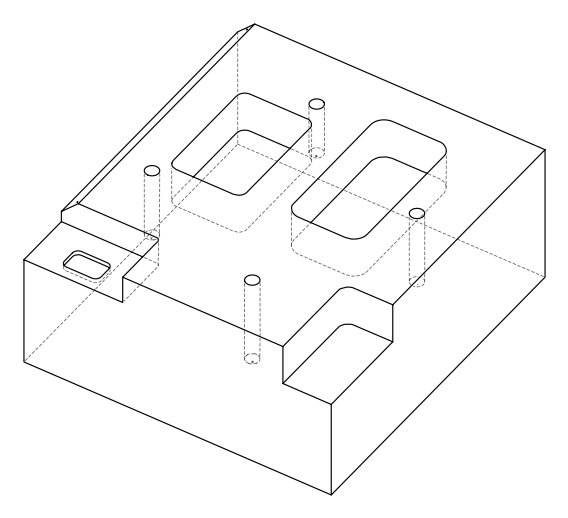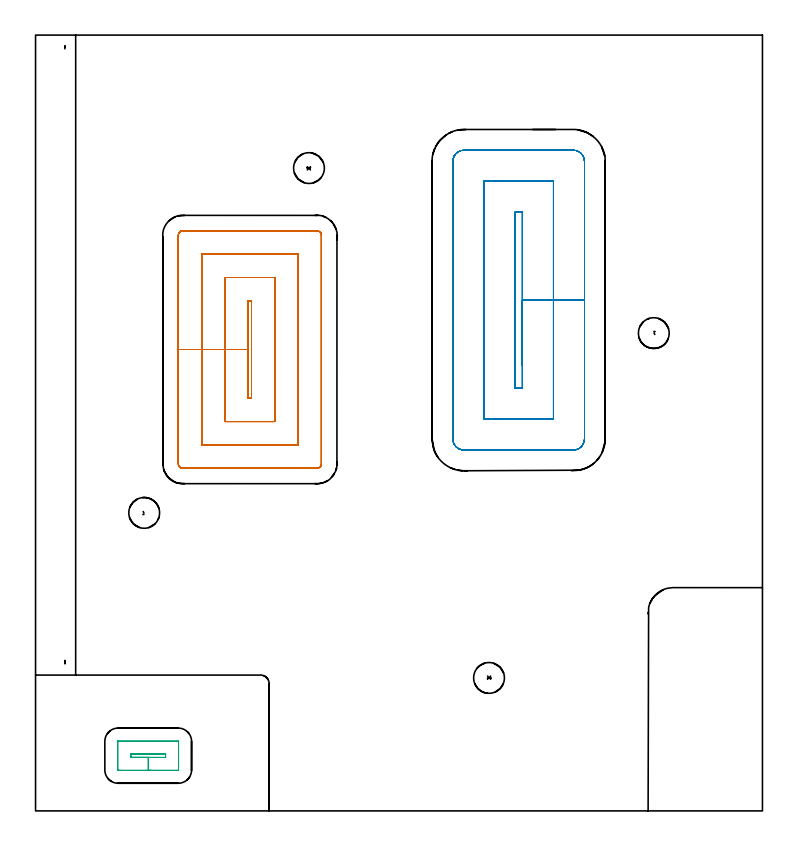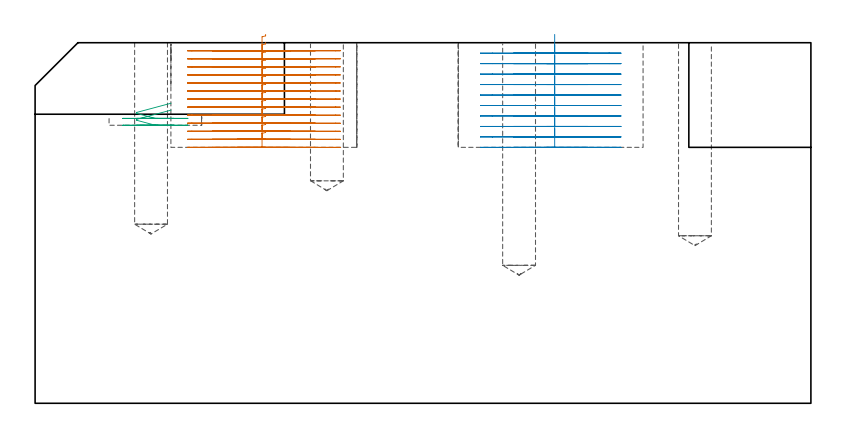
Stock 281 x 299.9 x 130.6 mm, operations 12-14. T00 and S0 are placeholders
(PLAN: 14 operations, 7 tool changes, 107.9 min)
(1 SPOT_DRILL | STEP1POCKET | NXT0321_9005460120000 | 0.03 min | 1 mm3)
(2 SPOT_DRILL_1 | STEP1POCKET_1 | NXT0321_9005460120000 | 0.03 min | 2 mm3)
(3 SPOT_DRILL_2 | STEP1POCKET_2 | NXT0321_9005460120000 | 0.03 min | 1 mm3)
(4 SPOT_DRILL_3 | STEP1POCKET_3 | NXT0321_9005460120000 | 0.03 min | 1 mm3)
(5 DRILL_BLIND_HOLE_INTO_CENTER | STEP1POCKET | UGT0301_229 | 0.3 min | 7892 mm3)
(6 DRILL_BLIND_HOLE_INTO_CENTER_1 | STEP1POCKET_1 | UGT0301_229 | 0.22 min | 5683 mm3)
(7 DRILL_BLIND_HOLE_INTO_CENTER_2 | STEP1POCKET_2 | UGT0301_229 | 0.29 min | 7425 mm3)
(8 DRILL_BLIND_HOLE_INTO_CENTER_3 | STEP1POCKET_3 | UGT0301_229 | 0.35 min | 9080 mm3)
(9 AREA_MILL | FG_CHAMFER_SURFACE | UGT0205_001 | 12.13 min | 30596 mm3)
(10 MILL_CORNER_NOTCH_RECTANGULAR | CORNER_NOTCH_RECTANGULAR | NXT0201_012 | Follow Part, ap 4, ae 75% | 9.04 min | 143819 mm3)
(11 MILL_CORNER_NOTCH_RECTANGULAR_1 | CORNER_NOTCH_RECTANGULAR_1 | NXT0201_008 | Follow Part, ap 1.5, ae 75% | 47.93 min | 121853 mm3)
(12 MILL_RECTANGULAR_POCKET | POCKET_RECTANGULAR_STRAIGHT | NXT0201_011 | Follow Part, ap 3, ae 75% | 21.23 min | 262664 mm3)
(13 MILL_RECTANGULAR_POCKET_1 | POCKET_RECTANGULAR_STRAIGHT_1 | NXT0201_012 | Follow Part, ap 4, ae 75% | 15.7 min | 329533 mm3)
(14 MILL_RECTANGULAR_POCKET_2 | POCKET_RECTANGULAR_STRAIGHT_2 | UGT0201_101 | Follow Part, ap 2.5, ae 75% | 0.6 min | 2750 mm3)
(TOOL NXT0321_9005460120000 | NC Spot Drill, 142deg, 12mm, Carbide, Uncoated | D12 PA142 FL30 Z2)
(TOOL UGT0301_229 | Twist Drill 11.9 mm | D11.9 PA118 FL100 Z2)
(TOOL UGT0205_001 | Chamfer Mill 20 x 3 x 45 deg. | D20 FL50 Z2)
(TOOL NXT0201_012 | ENDMILL 16mm [2P460-1600-NA 1630] | D16 FL38 Z6)
(TOOL NXT0201_008 | ENDMILL 6mm [2P460-0600-NA 1630] | D6 FL26 Z6)
(TOOL NXT0201_011 | ENDMILL 12mm [2P460-1200-NA 1630] | D12 FL38 Z6)
(TOOL UGT0201_101 | End Mill 10 mm | D10 FL12 Z2)
(OP 12 MILL_RECTANGULAR_POCKET)
G17 G21 G94 G90
T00 M6
G54
G17 G0 G90 X83.5 Y195.274 S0 M3
G43 Z140.6 H1
Z133.6
G94 G1 Y197.2 Z133.084 F250.
X82.2 Z132.735
Y178.35 Z127.685
Y159.5 F500.
X83.5
Y197.2
X82.2
Y178.35
X73.2
Y150.5
X92.5
Y206.2
X73.2
Y178.35
X64.2
Y141.5
X101.5
Y215.2
X64.2
Y178.35
X55.2
Y134.1
G3 X56.8 Y132.5 R1.6
G1 X108.9
G3 X110.5 Y134.1 R1.6
G1 Y222.6
G3 X108.9 Y224.2 R1.6
G1 X56.8
G3 X55.2 Y222.6 R1.6
G1 Y178.35
Y177.35
G0 X83.5 Y195.274 Z130.685
G1 Y197.2 Z130.168 F250.
X82.2 Z129.82
Y178.35 Z124.769
Y159.5 F500.
X83.5
Y197.2
X82.2
Y178.35
X73.2
Y150.5
X92.5
Y206.2
X73.2
Y178.35
X64.2
Y141.5
X101.5
Y215.2
X64.2
Y178.35
X55.2
Y134.1
G3 X56.8 Y132.5 R1.6
G1 X108.9
G3 X110.5 Y134.1 R1.6
G1 Y222.6
G3 X108.9 Y224.2 R1.6
G1 X56.8
G3 X55.2 Y222.6 R1.6
G1 Y178.35
Y177.35
G0 X83.5 Y195.274 Z127.769
G1 Y197.2 Z127.253 F250.
X82.2 Z126.905
Y178.35 Z121.854
Y159.5 F500.
X83.5
Y197.2
X82.2
Y178.35
X73.2
Y150.5
X92.5
Y206.2
X73.2
Y178.35
X64.2
Y141.5
X101.5
Y215.2
X64.2
Y178.35
X55.2
Y134.1
G3 X56.8 Y132.5 R1.6
G1 X108.9
G3 X110.5 Y134.1 R1.6
G1 Y222.6
G3 X108.9 Y224.2 R1.6
G1 X56.8
G3 X55.2 Y222.6 R1.6
G1 Y178.35
Y177.35
G0 X83.5 Y195.274 Z124.854
G1 Y197.2 Z124.338 F250.
X82.2 Z123.989
Y178.35 Z118.938
Y159.5 F500.
X83.5
Y197.2
X82.2
Y178.35
X73.2
Y150.5
X92.5
Y206.2
X73.2
Y178.35
X64.2
Y141.5
X101.5
Y215.2
X64.2
Y178.35
X55.2
Y134.1
G3 X56.8 Y132.5 R1.6
G1 X108.9
G3 X110.5 Y134.1 R1.6
G1 Y222.6
G3 X108.9 Y224.2 R1.6
G1 X56.8
G3 X55.2 Y222.6 R1.6
G1 Y178.35
Y177.35
G0 X83.5 Y195.274 Z121.938
G1 Y197.2 Z121.422 F250.
X82.2 Z121.074
Y178.35 Z116.023
Y159.5 F500.
X83.5
Y197.2
X82.2
Y178.35
X73.2
Y150.5
X92.5
Y206.2
X73.2
Y178.35
X64.2
Y141.5
X101.5
Y215.2
X64.2
Y178.35
X55.2
Y134.1
G3 X56.8 Y132.5 R1.6
G1 X108.9
G3 X110.5 Y134.1 R1.6
G1 Y222.6
G3 X108.9 Y224.2 R1.6
G1 X56.8
G3 X55.2 Y222.6 R1.6
G1 Y178.35
Y177.35
G0 X83.5 Y195.274 Z119.023
G1 Y197.2 Z118.507 F250.
X82.2 Z118.158
Y178.35 Z113.108
Y159.5 F500.
X83.5
Y197.2
X82.2
Y178.35
X73.2
Y150.5
X92.5
Y206.2
X73.2
Y178.35
X64.2
Y141.5
X101.5
Y215.2
X64.2
Y178.35
X55.2
Y134.1
G3 X56.8 Y132.5 R1.6
G1 X108.9
G3 X110.5 Y134.1 R1.6
G1 Y222.6
G3 X108.9 Y224.2 R1.6
G1 X56.8
G3 X55.2 Y222.6 R1.6
G1 Y178.35
Y177.35
G0 X83.5 Y195.274 Z116.108
G1 Y197.2 Z115.591 F250.
X82.2 Z115.243
Y178.35 Z110.192
Y159.5 F500.
X83.5
Y197.2
X82.2
Y178.35
X73.2
Y150.5
X92.5
Y206.2
X73.2
Y178.35
X64.2
Y141.5
X101.5
Y215.2
X64.2
Y178.35
X55.2
Y134.1
G3 X56.8 Y132.5 R1.6
G1 X108.9
G3 X110.5 Y134.1 R1.6
G1 Y222.6
G3 X108.9 Y224.2 R1.6
G1 X56.8
G3 X55.2 Y222.6 R1.6
G1 Y178.35
Y177.35
G0 X83.5 Y195.274 Z113.192
G1 Y197.2 Z112.676 F250.
X82.2 Z112.328
Y178.35 Z107.277
Y159.5 F500.
X83.5
Y197.2
X82.2
Y178.35
X73.2
Y150.5
X92.5
Y206.2
X73.2
Y178.35
X64.2
Y141.5
X101.5
Y215.2
X64.2
Y178.35
X55.2
Y134.1
G3 X56.8 Y132.5 R1.6
G1 X108.9
G3 X110.5 Y134.1 R1.6
G1 Y222.6
G3 X108.9 Y224.2 R1.6
G1 X56.8
G3 X55.2 Y222.6 R1.6
G1 Y178.35
Y177.35
G0 X83.5 Y195.274 Z110.277
G1 Y197.2 Z109.761 F250.
X82.2 Z109.412
Y178.35 Z104.362
Y159.5 F500.
X83.5
Y197.2
X82.2
Y178.35
X73.2
Y150.5
X92.5
Y206.2
X73.2
Y178.35
X64.2
Y141.5
X101.5
Y215.2
X64.2
Y178.35
X55.2
Y134.1
G3 X56.8 Y132.5 R1.6
G1 X108.9
G3 X110.5 Y134.1 R1.6
G1 Y222.6
G3 X108.9 Y224.2 R1.6
G1 X56.8
G3 X55.2 Y222.6 R1.6
G1 Y178.35
Y177.35
G0 X83.5 Y195.274 Z107.362
G1 Y197.2 Z106.845 F250.
X82.2 Z106.497
Y178.35 Z101.446
Y159.5 F500.
X83.5
Y197.2
X82.2
Y178.35
X73.2
Y150.5
X92.5
Y206.2
X73.2
Y178.35
X64.2
Y141.5
X101.5
Y215.2
X64.2
Y178.35
X55.2
Y134.1
G3 X56.8 Y132.5 R1.6
G1 X108.9
G3 X110.5 Y134.1 R1.6
G1 Y222.6
G3 X108.9 Y224.2 R1.6
G1 X56.8
G3 X55.2 Y222.6 R1.6
G1 Y178.35
Y177.35
G0 X83.5 Y195.274 Z104.446
G1 Y197.2 Z103.93 F250.
X82.2 Z103.582
Y178.35 Z98.531
Y159.5 F500.
X83.5
Y197.2
X82.2
Y178.35
X73.2
Y150.5
X92.5
Y206.2
X73.2
Y178.35
X64.2
Y141.5
X101.5
Y215.2
X64.2
Y178.35
X55.2
Y134.1
G3 X56.8 Y132.5 R1.6
G1 X108.9
G3 X110.5 Y134.1 R1.6
G1 Y222.6
G3 X108.9 Y224.2 R1.6
G1 X56.8
G3 X55.2 Y222.6 R1.6
G1 Y178.35
Y177.35
G0 X83.5 Y195.274 Z101.531
G1 Y197.2 Z101.015 F250.
X82.2 Z100.666
Y178.35 Z95.615
Y159.5 F500.
X83.5
Y197.2
X82.2
Y178.35
X73.2
Y150.5
X92.5
Y206.2
X73.2
Y178.35
X64.2
Y141.5
X101.5
Y215.2
X64.2
Y178.35
X55.2
Y134.1
G3 X56.8 Y132.5 R1.6
G1 X108.9
G3 X110.5 Y134.1 R1.6
G1 Y222.6
G3 X108.9 Y224.2 R1.6
G1 X56.8
G3 X55.2 Y222.6 R1.6
G1 Y178.35
Y177.35
G0 X83.5 Y195.274 Z98.615
G1 Y197.2 Z98.099 F250.
X82.2 Z97.751
Y178.35 Z92.7
Y159.5 F500.
X83.5
Y197.2
X82.2
Y178.35
X73.2
Y150.5
X92.5
Y206.2
X73.2
Y178.35
X64.2
Y141.5
X101.5
Y215.2
X64.2
Y178.35
X55.2
Y134.1
G3 X56.8 Y132.5 R1.6
G1 X108.9
G3 X110.5 Y134.1 R1.6
G1 Y222.6
G3 X108.9 Y224.2 R1.6
G1 X56.8
G3 X55.2 Y222.6 R1.6
G1 Y178.35
Y177.35
G0 Z140.6
M5
M2
(OP 13 MILL_RECTANGULAR_POCKET_1)
G17 G21 G94 G90
T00 M6
G54
G17 G0 G90 X188.2 Y172.109 S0 M3
G43 Z140.6 H1
Z133.6
G94 G1 Y197.45 Z126.81 F250.
Y231.4 F500.
X185.3
Y163.5
X188.2
Y197.45
X200.2
Y243.4
X173.3
Y151.5
X200.2
Y197.45
X212.2
Y251.1
G3 X207.9 Y255.4 R4.3
G1 X165.6
G3 X161.3 Y251.1 R4.3
G1 Y143.8
G3 X165.6 Y139.5 R4.3
G1 X207.9
G3 X212.2 Y143.8 R4.3
G1 Y197.45
Y198.45
G0 X188.2 Y172.109 Z129.81
G1 Y197.45 Z123.02 F250.
Y231.4 F500.
X185.3
Y163.5
X188.2
Y197.45
X200.2
Y243.4
X173.3
Y151.5
X200.2
Y197.45
X212.2
Y251.1
G3 X207.9 Y255.4 R4.3
G1 X165.6
G3 X161.3 Y251.1 R4.3
G1 Y143.8
G3 X165.6 Y139.5 R4.3
G1 X207.9
G3 X212.2 Y143.8 R4.3
G1 Y197.45
Y198.45
G0 X188.2 Y172.109 Z126.02
G1 Y197.45 Z119.23 F250.
Y231.4 F500.
X185.3
Y163.5
X188.2
Y197.45
X200.2
Y243.4
X173.3
Y151.5
X200.2
Y197.45
X212.2
Y251.1
G3 X207.9 Y255.4 R4.3
G1 X165.6
G3 X161.3 Y251.1 R4.3
G1 Y143.8
G3 X165.6 Y139.5 R4.3
G1 X207.9
G3 X212.2 Y143.8 R4.3
G1 Y197.45
Y198.45
G0 X188.2 Y172.109 Z122.23
G1 Y197.45 Z115.44 F250.
Y231.4 F500.
X185.3
Y163.5
X188.2
Y197.45
X200.2
Y243.4
X173.3
Y151.5
X200.2
Y197.45
X212.2
Y251.1
G3 X207.9 Y255.4 R4.3
G1 X165.6
G3 X161.3 Y251.1 R4.3
G1 Y143.8
G3 X165.6 Y139.5 R4.3
G1 X207.9
G3 X212.2 Y143.8 R4.3
G1 Y197.45
Y198.45
G0 X188.2 Y172.109 Z118.44
G1 Y197.45 Z111.65 F250.
Y231.4 F500.
X185.3
Y163.5
X188.2
Y197.45
X200.2
Y243.4
X173.3
Y151.5
X200.2
Y197.45
X212.2
Y251.1
G3 X207.9 Y255.4 R4.3
G1 X165.6
G3 X161.3 Y251.1 R4.3
G1 Y143.8
G3 X165.6 Y139.5 R4.3
G1 X207.9
G3 X212.2 Y143.8 R4.3
G1 Y197.45
Y198.45
G0 X188.2 Y172.109 Z114.65
G1 Y197.45 Z107.86 F250.
Y231.4 F500.
X185.3
Y163.5
X188.2
Y197.45
X200.2
Y243.4
X173.3
Y151.5
X200.2
Y197.45
X212.2
Y251.1
G3 X207.9 Y255.4 R4.3
G1 X165.6
G3 X161.3 Y251.1 R4.3
G1 Y143.8
G3 X165.6 Y139.5 R4.3
G1 X207.9
G3 X212.2 Y143.8 R4.3
G1 Y197.45
Y198.45
G0 X188.2 Y172.109 Z110.86
G1 Y197.45 Z104.07 F250.
Y231.4 F500.
X185.3
Y163.5
X188.2
Y197.45
X200.2
Y243.4
X173.3
Y151.5
X200.2
Y197.45
X212.2
Y251.1
G3 X207.9 Y255.4 R4.3
G1 X165.6
G3 X161.3 Y251.1 R4.3
G1 Y143.8
G3 X165.6 Y139.5 R4.3
G1 X207.9
G3 X212.2 Y143.8 R4.3
G1 Y197.45
Y198.45
G0 X188.2 Y172.109 Z107.07
G1 Y197.45 Z100.28 F250.
Y231.4 F500.
X185.3
Y163.5
X188.2
Y197.45
X200.2
Y243.4
X173.3
Y151.5
X200.2
Y197.45
X212.2
Y251.1
G3 X207.9 Y255.4 R4.3
G1 X165.6
G3 X161.3 Y251.1 R4.3
G1 Y143.8
G3 X165.6 Y139.5 R4.3
G1 X207.9
G3 X212.2 Y143.8 R4.3
G1 Y197.45
Y198.45
G0 X188.2 Y172.109 Z103.28
G1 Y197.45 Z96.49 F250.
Y231.4 F500.
X185.3
Y163.5
X188.2
Y197.45
X200.2
Y243.4
X173.3
Y151.5
X200.2
Y197.45
X212.2
Y251.1
G3 X207.9 Y255.4 R4.3
G1 X165.6
G3 X161.3 Y251.1 R4.3
G1 Y143.8
G3 X165.6 Y139.5 R4.3
G1 X207.9
G3 X212.2 Y143.8 R4.3
G1 Y197.45
Y198.45
G0 X188.2 Y172.109 Z99.49
G1 Y197.45 Z92.7 F250.
Y231.4 F500.
X185.3
Y163.5
X188.2
Y197.45
X200.2
Y243.4
X173.3
Y151.5
X200.2
Y197.45
X212.2
Y251.1
G3 X207.9 Y255.4 R4.3
G1 X165.6
G3 X161.3 Y251.1 R4.3
G1 Y143.8
G3 X165.6 Y139.5 R4.3
G1 X207.9
G3 X212.2 Y143.8 R4.3
G1 Y197.45
Y198.45
G0 Z140.6
M5
M2
(OP 14 MILL_RECTANGULAR_POCKET_2)
G17 G21 G94 G90
T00 M6
G54
G17 G0 G90 X49.245 Y22. S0 M3
G43 Z140.6 H0
Z108.683
G94 G1 X36.8 Z105.349 F250.
Y20.7 Z105.
X43.55 Z103.192
X50.3 F500.
Y22.
X36.8
Y20.7
X43.55
Y15.7
X55.2
X55.255 Y15.705
X55.295 Y15.745
X55.3 Y15.8
Y26.9
X55.295 Y26.955
X55.255 Y26.995
X55.2 Y27.
X31.9
X31.845 Y26.995
X31.805 Y26.955
X31.8 Y26.9
Y15.8
X31.805 Y15.745
X31.845 Y15.705
X31.9 Y15.7
X43.55
X44.55
G0 X49.245 Y22. Z106.192
G1 X36.8 Z102.857 F250.
Y20.7 Z102.509
X43.55 Z100.7
X50.3 F500.
Y22.
X36.8
Y20.7
X43.55
Y15.7
X55.2
X55.255 Y15.705
X55.295 Y15.745
X55.3 Y15.8
Y26.9
X55.295 Y26.955
X55.255 Y26.995
X55.2 Y27.
X31.9
X31.845 Y26.995
X31.805 Y26.955
X31.8 Y26.9
Y15.8
X31.805 Y15.745
X31.845 Y15.705
X31.9 Y15.7
X43.55
X44.55
G0 Z140.6
M5
M2
